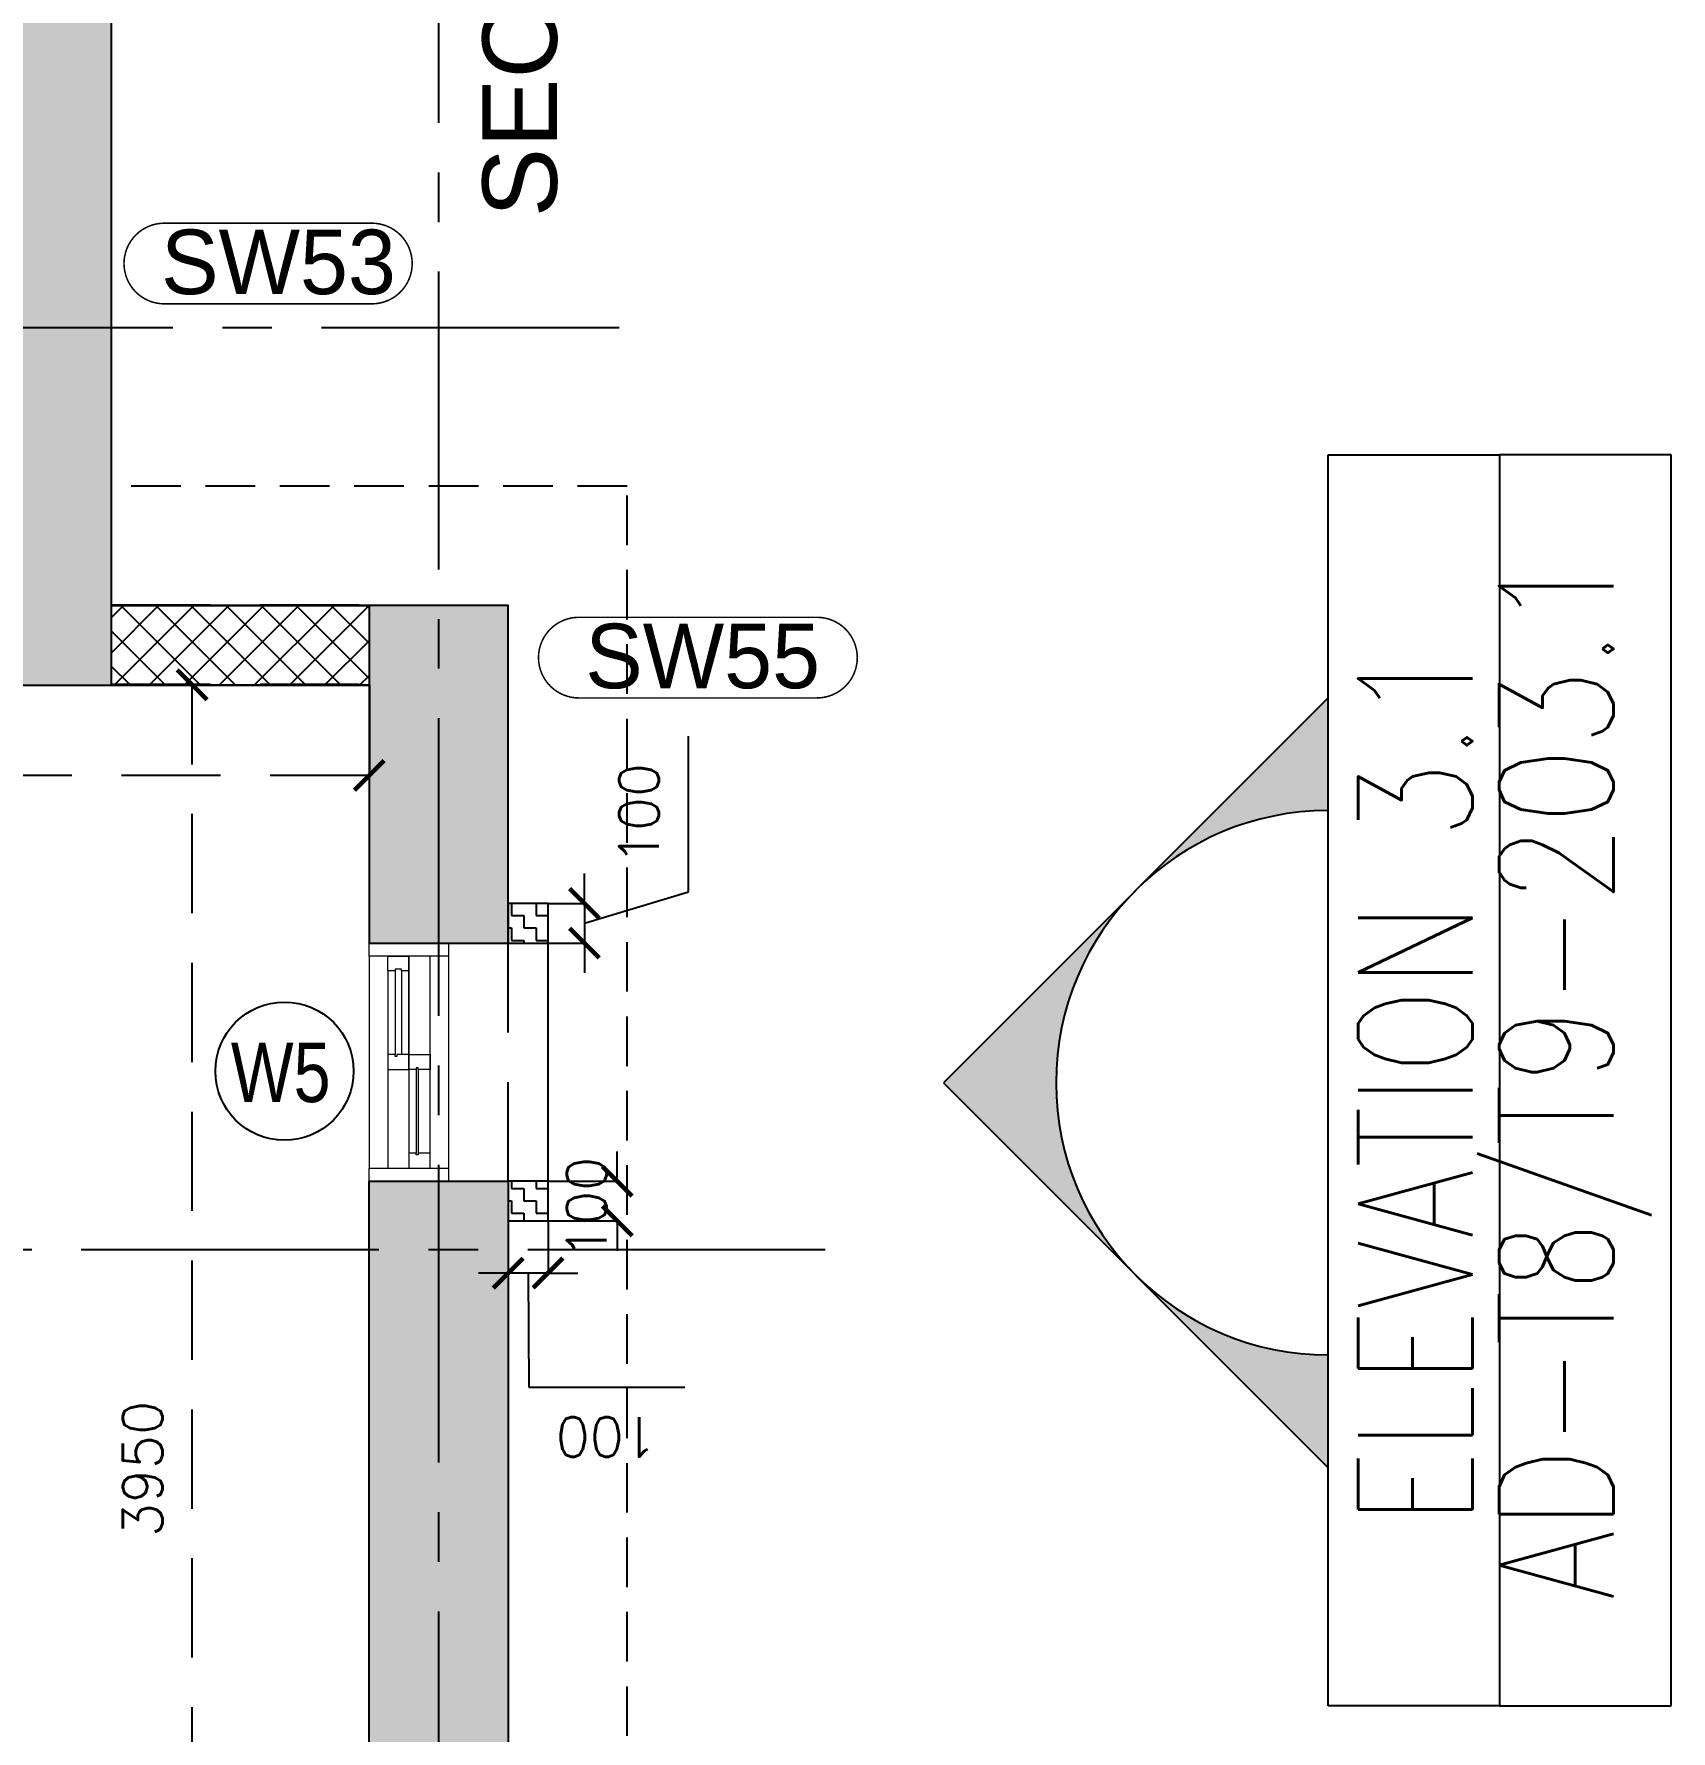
# Model space of a CAD drawing. Header units: millimetres. Extents: x 1167879 to 1231451, y -5731814 to -5645217.
# Drawn here: x 1215957 to 1220083, y -5726110 to -5721835 of the extents above; entities that cross this region are included whole.
import ezdxf
from ezdxf.enums import TextEntityAlignment as Align

# ---------------------------------------------------------------- set-up
doc = ezdxf.new("R2010")
doc.units = ezdxf.units.MM
doc.header["$LTSCALE"] = 1000
doc.header["$MEASUREMENT"] = 0
for name, pattern in [('2BHK-A - FRONT$0$AUDIT_D_120904163729-0', [0]), ('AUDIT_D_120904163729-0', [0]), ('T8(T9 IS SIMILAR) - 1st FLOOR ELEVATION$0$AUDIT_D_120904163729-0', [0]), ('T8(T9 IS SIMILAR) - 1st FLOOR ELEVATION$0$HIDDEN', [0.375, 0.25, -0.125]), ('T8(T9 IS SIMILAR) - DIMENSION & TEXTING$0$HIDDEN', [0.375, 0.25, -0.125]), ('T8(T9 IS SIMILAR) - TYPICAL FLOOR ELEVATION$0$AUDIT_D_120904163729-0', [0]), ('T8(T9 IS SIMILAR) - TYPICAL FLOOR ELEVATION$0$HIDDEN', [0.375, 0.25, -0.125]), ('T8(T9 IS SIMILAR)$0$$0$HIDDEN', [0.375, 0.25, -0.125]), ('T8_PROFILE SECTIONS$0$PHANTOM2', [1.25, 0.625, -0.125, 0.125, -0.125, 0.125, -0.125]), ('T8_REFUGE COLUMNS$0$CENTER2', [1.125, 0.75, -0.125, 0.125, -0.125])]:
    doc.linetypes.add(name, pattern=pattern)
doc.layers.get('0').update_dxf_attribs({"linetype": 'AUDIT_D_120904163729-0'})
for name, color, linetype in [('2BHK-A - FRONT$0$A-HATCH -160', 251, '2BHK-A - FRONT$0$AUDIT_D_120904163729-0'), ('A_dim', 1, 'Continuous'), ('T8(T9 IS SIMILAR) - 1st FLOOR ELEVATION$0$A-WALL-FEATURES', 6, 'T8(T9 IS SIMILAR) - 1st FLOOR ELEVATION$0$AUDIT_D_120904163729-0'), ('T8(T9 IS SIMILAR) - DIMENSION & TEXTING$0$A-DIMENSIONS', 2, 'T8(T9 IS SIMILAR) - DIMENSION & TEXTING$0$HIDDEN'), ('T8(T9 IS SIMILAR) - DIMENSION & TEXTING$0$a-window-no', 125, 'Continuous'), ('T8(T9 IS SIMILAR) - DIMENSION & TEXTING$0$T8_REFUGE COLUMNS$0$a-section line', 92, 'Continuous'), ('T8(T9 IS SIMILAR) - TYPICAL FLOOR ELEVATION$0$A-DIM', 1, 'T8(T9 IS SIMILAR) - TYPICAL FLOOR ELEVATION$0$AUDIT_D_120904163729-0'), ('T8(T9 IS SIMILAR) - TYPICAL FLOOR ELEVATION$0$A-WALL HATCH', 252, 'T8(T9 IS SIMILAR) - TYPICAL FLOOR ELEVATION$0$AUDIT_D_120904163729-0'), ('T8(T9 IS SIMILAR) - TYPICAL FLOOR ELEVATION$0$A-WALL-FEATURES', 6, 'T8(T9 IS SIMILAR) - TYPICAL FLOOR ELEVATION$0$AUDIT_D_120904163729-0'), ('T8(T9 IS SIMILAR)$0$$6$a-beam 2', 50, 'Continuous'), ('T8(T9 IS SIMILAR)$0$S-BEAM', 20, 'T8(T9 IS SIMILAR)$0$$0$HIDDEN'), ('T8_PROFILE SECTIONS$0$A-PROFILE SECTIONS', 81, 'T8_PROFILE SECTIONS$0$PHANTOM2'), ('T8_REFUGE COLUMNS$0$A-CENTERLINE', 193, 'T8_REFUGE COLUMNS$0$CENTER2'), ('T8_REFUGE COLUMNS$0$A-RCC COLS', 3, 'Continuous'), ('T8_TYPICAL COLUMNS$0$A-RCC COLS', 3, 'Continuous')]:
    doc.layers.add(name, color=color, linetype=linetype)
for name, color, linetype, lineweight in [('2BHK-A - FRONT$0$A-WALL- 160', 6, 'Continuous', 30), ('2BHK-A - FRONT$0$Window', 4, 'Continuous', 20), ('T8(T9 IS SIMILAR)$0$D&W', 8, 'Continuous', 25), ('T8_REFUGE COLUMNS$0$A-COLUMN NO size reduce', 81, 'Continuous', 25)]:
    doc.layers.add(name, color=color, linetype=linetype, lineweight=lineweight)
doc.layers.add('T8_REFUGE COLUMNS$0$COL-HATCH', color=7, linetype='Continuous', lineweight=25, true_color=0xa3a3a3)
doc.styles.add('T8(T9 IS SIMILAR) - DIMENSION & TEXTING$0$LODHA STANDERD', font='sanss___.ttf')
doc.styles.add('T8(T9 IS SIMILAR) - DIMENSION & TEXTING$0$Romans 1', font='romans.shx', dxfattribs={"height": 100})
doc.styles.add('T8(T9 IS SIMILAR) - DIMENSION & TEXTING$0$T8_REFUGE COLUMNS$0$TEXT1', font='simplex.shx', dxfattribs={"width": 0.8})
doc.styles.add('T8(T9 IS SIMILAR) - TYPICAL FLOOR ELEVATION$0$Romans 1', font='romans.shx', dxfattribs={"height": 100})
doc.styles.add('T8_PROFILE SECTIONS$0$arial', font='sanss___.ttf')
doc.styles.add('T8_REFUGE COLUMNS$0$STANDARD', font='GOTHIC.TTF')
doc.dimstyles.new('T8(T9 IS SIMILAR) - DIMENSION & TEXTING$0$ALPINE S', dxfattribs={"dimscale": 0, "dimtxt": 100, "dimasz": 75, "dimexe": 0, "dimexo": 0, "dimgap": 75, "dimtad": 1, "dimdec": 0, "dimzin": 0, "dimdsep": 46, "dimtxsty": 'T8(T9 IS SIMILAR) - DIMENSION & TEXTING$0$Romans 1', "dimblk": 'T8(T9 IS SIMILAR) - DIMENSION & TEXTING$0$_ArchTick', "dimcen": 0.09, "dimclrd": 256, "dimclre": 256, "dimclrt": 7, "dimadec": 0, "dimazin": 0, "dimtfac": 1, "dimtdec": 0, "dimtofl": 0, "dimtmove": 1, "dimatfit": 0, "dimldrblk": 'T8(T9 IS SIMILAR) - DIMENSION & TEXTING$0$_Open90', "dimfxl": 1, "dimtolj": 1, "dimtzin": 0, "dimarcsym": 0})
doc.dimstyles.new('T8(T9 IS SIMILAR) - TYPICAL FLOOR ELEVATION$0$ALPINE S', dxfattribs={"dimscale": 0, "dimtxt": 100, "dimasz": 75, "dimexe": 0, "dimexo": 0, "dimgap": 75, "dimtad": 1, "dimdec": 0, "dimzin": 0, "dimdsep": 46, "dimtxsty": 'T8(T9 IS SIMILAR) - TYPICAL FLOOR ELEVATION$0$Romans 1', "dimblk": 'T8(T9 IS SIMILAR) - TYPICAL FLOOR ELEVATION$0$_ArchTick', "dimcen": 0.09, "dimclrd": 256, "dimclre": 256, "dimclrt": 7, "dimadec": 0, "dimazin": 0, "dimtfac": 1, "dimtdec": 0, "dimtofl": 0, "dimtmove": 1, "dimatfit": 0, "dimldrblk": 'T8(T9 IS SIMILAR) - TYPICAL FLOOR ELEVATION$0$_Open90', "dimfxl": 1, "dimtolj": 1, "dimtzin": 0, "dimarcsym": 0})

# ---------------------------------------------------------------- blocks, each defined once
blk = doc.blocks.new('T8(T9 IS SIMILAR) - 1st FLOOR ELEVATION')
at = {"layer": 'T8(T9 IS SIMILAR) - 1st FLOOR ELEVATION$0$A-WALL-FEATURES', "color": 2, "linetype": 'T8(T9 IS SIMILAR) - 1st FLOOR ELEVATION$0$HIDDEN', "ltscale": 0.5}
blk.add_lwpolyline([(1213403.923836217, -5728184.613145608), (1217451.940019863, -5728184.674789917), (1217451.942248288, -5722974.027665386), (1216152.191388707, -5722974.027665387)], dxfattribs=at)
blk = doc.blocks.new('T8(T9 IS SIMILAR) - DIMENSION & TEXTING$0$WINDOW TAG')
at = {"layer": 'T8(T9 IS SIMILAR) - DIMENSION & TEXTING$0$a-window-no'}
blk.add_circle((0, 0), 174.0900956831736, dxfattribs=at)
at = {"layer": 'T8(T9 IS SIMILAR) - DIMENSION & TEXTING$0$a-window-no', "style": 'T8(T9 IS SIMILAR) - DIMENSION & TEXTING$0$LODHA STANDERD'}
blk.add_attdef('WINDOW', text='', height=150, dxfattribs=at).set_placement((11.34681474116587, 2.790841638110578), align=Align.MIDDLE_CENTER)
blk = doc.blocks.new('T8(T9 IS SIMILAR) - DIMENSION & TEXTING$0$_ArchTick')
at = {"color": 0, "linetype": 'ByBlock', "const_width": 0.15}
blk.add_lwpolyline([(-0.5, -0.5), (0.5, 0.5)], dxfattribs=at)
blk = doc.blocks.new('*D467')
at = {"layer": 'T8(T9 IS SIMILAR) - DIMENSION & TEXTING$0$A-DIMENSIONS', "linetype": 'T8(T9 IS SIMILAR) - DIMENSION & TEXTING$0$HIDDEN', "lineweight": -2, "transparency": 16777216}
for p, q in [((1216152.191388708, -5723474.384338683), (1216355.803454584, -5723474.384338683)), ((1216223.798399732, -5727424.643988041), (1216355.803454584, -5727424.643988041))]:
    blk.add_line(p, q, dxfattribs=at)
at = {"layer": 'T8(T9 IS SIMILAR) - DIMENSION & TEXTING$0$A-DIMENSIONS', "lineweight": -2, "transparency": 16777216}
blk.add_line((1216355.803454584, -5727424.643988041), (1216355.803454584, -5723474.384338683), dxfattribs=at)
at = {"layer": 'T8(T9 IS SIMILAR) - DIMENSION & TEXTING$0$A-DIMENSIONS', "linetype": 'ByBlock', "lineweight": -2, "transparency": 16777216, "xscale": 75, "yscale": 75, "zscale": 75}
for p, rotation in [((1216355.803454584, -5723474.384338683), 90), ((1216355.803454584, -5727424.643988041), 270)]:
    blk.add_blockref('T8(T9 IS SIMILAR) - DIMENSION & TEXTING$0$_ArchTick', p, dxfattribs=dict(at, rotation=rotation))
at = {"layer": 'T8(T9 IS SIMILAR) - DIMENSION & TEXTING$0$A-DIMENSIONS', "color": 7, "linetype": 'ByBlock', "transparency": 16777216, "insert": (1216230.803454585, -5725449.514163362), "char_height": 100, "attachment_point": 5, "rotation": 90, "style": 'T8(T9 IS SIMILAR) - DIMENSION & TEXTING$0$Romans 1'}
blk.add_mtext('\\A1;3950', dxfattribs=at)
blk = doc.blocks.new('T8(T9 IS SIMILAR) - DIMENSION & TEXTING$0$_Open90')
at = {"color": 0, "linetype": 'ByBlock', "lineweight": -2}
for p, q in [((0, 0), (-1, 0)), ((-0.5, 0.5), (0, 0)), ((0, 0), (-0.5, -0.5))]:
    blk.add_line(p, q, dxfattribs=at)
blk = doc.blocks.new('*D468')
at = {"layer": 'T8(T9 IS SIMILAR) - DIMENSION & TEXTING$0$A-DIMENSIONS', "linetype": 'T8(T9 IS SIMILAR) - DIMENSION & TEXTING$0$HIDDEN', "lineweight": -2, "transparency": 16777216}
for p, q in [((1214202.191973625, -5723474.027685666), (1214202.191973625, -5723702.608268144)), ((1216802.264499908, -5723474.931173137), (1216802.264499908, -5723702.608268144))]:
    blk.add_line(p, q, dxfattribs=at)
at = {"layer": 'T8(T9 IS SIMILAR) - DIMENSION & TEXTING$0$A-DIMENSIONS', "lineweight": -2, "transparency": 16777216}
blk.add_line((1216802.264499908, -5723702.608268144), (1214202.191973625, -5723702.608268144), dxfattribs=at)
at = {"layer": 'T8(T9 IS SIMILAR) - DIMENSION & TEXTING$0$A-DIMENSIONS', "linetype": 'ByBlock', "lineweight": -2, "transparency": 16777216, "xscale": 75, "yscale": 75, "zscale": 75, "rotation": 180}
blk.add_blockref('T8(T9 IS SIMILAR) - DIMENSION & TEXTING$0$_ArchTick', (1214202.191973625, -5723702.608268144), dxfattribs=at)
at = {"layer": 'T8(T9 IS SIMILAR) - DIMENSION & TEXTING$0$A-DIMENSIONS', "linetype": 'ByBlock', "lineweight": -2, "transparency": 16777216, "xscale": 75, "yscale": 75, "zscale": 75}
blk.add_blockref('T8(T9 IS SIMILAR) - DIMENSION & TEXTING$0$_ArchTick', (1216802.264499908, -5723702.608268144), dxfattribs=at)
at = {"layer": 'T8(T9 IS SIMILAR) - DIMENSION & TEXTING$0$A-DIMENSIONS', "color": 7, "linetype": 'ByBlock', "transparency": 16777216, "insert": (1215502.228236767, -5723577.608268144), "char_height": 100, "attachment_point": 5, "style": 'T8(T9 IS SIMILAR) - DIMENSION & TEXTING$0$Romans 1'}
blk.add_mtext('\\A1;2600', dxfattribs=at)
blk = doc.blocks.new('T8_REFUGE COLUMNS')
at = {"layer": 'T8_REFUGE COLUMNS$0$COL-HATCH', "linetype": 'ByBlock'}
h = blk.add_hatch(color=256, dxfattribs=at)
h.dxf.hatch_style = 1
h.paths.add_polyline_path([(1215902.069074492, -5723474.863638669), (1216152.069074492, -5723474.863638669), (1216152.069074492, -5721674.863253403), (1215902.069074492, -5721674.863253403)])
h = blk.add_hatch(color=256, dxfattribs=at)
h.dxf.hatch_style = 1
h.paths.add_polyline_path([(1216802.069074492, -5724124.863883417), (1217152.069074492, -5724124.863883417), (1217152.069074492, -5723274.863253403), (1216802.069074492, -5723274.863253403)])
h = blk.add_hatch(color=256, dxfattribs=at)
h.dxf.hatch_style = 1
h.paths.add_polyline_path([(1217152.069074492, -5726519.859366556), (1216802.069074492, -5726519.859366556), (1216802.069074492, -5724724.863253403), (1217152.069074492, -5724724.863253403)])
at = {"layer": 'T8_REFUGE COLUMNS$0$A-CENTERLINE'}
for p, q in [((1216977.069084531, -5728808.541404216), (1216977.069084531, -5698299.636913834)), ((1217431.825082135, -5722574.863446036), (1182156.903157666, -5722574.863446036)), ((1217951.315823077, -5724897.361309979), (1182156.903157666, -5724897.361309979))]:
    blk.add_line(p, q, dxfattribs=at)
at = {"layer": 'T8_REFUGE COLUMNS$0$A-COLUMN NO size reduce', "linetype": 'ByBlock', "const_width": 3.9}
for points in [[(1216285.557442772, -5722514.633681736, -1), (1216285.557442772, -5722311.458970656), (1216808.670506601, -5722311.458970656, -1), (1216808.670506602, -5722514.633681738)], [(1217330.155076197, -5723507.379060685, -1), (1217330.155076199, -5723304.204349603), (1217930.355620046, -5723304.204349602, -1), (1217930.355620044, -5723507.379060685)]]:
    blk.add_lwpolyline(points, format="xyb", close=True, dxfattribs=at)
at = {"layer": 'T8_REFUGE COLUMNS$0$A-RCC COLS', "linetype": 'ByBlock'}
for points in [[(1215902.069074492, -5723474.863638669), (1216152.069074492, -5723474.863638669), (1216152.069074492, -5721674.863253403), (1215902.069074492, -5721674.863253403)], [(1216802.069074492, -5724124.863883417), (1217152.069074492, -5724124.863883417), (1217152.069074492, -5723274.863253403), (1216802.069074492, -5723274.863253403)], [(1217152.069074492, -5726519.859366556), (1216802.069074492, -5726519.859366556), (1216802.069074492, -5724724.863253403), (1217152.069074492, -5724724.863253403)]]:
    blk.add_lwpolyline(points, close=True, dxfattribs=at)
at = {"layer": 'T8_REFUGE COLUMNS$0$A-COLUMN NO size reduce', "linetype": 'ByBlock', "char_height": 162.5, "attachment_point": 1, "style": 'T8_REFUGE COLUMNS$0$STANDARD'}
for s, insert in [('SW53', (1216277.434196866, -5722327.708970656)), ('SW55', (1217346.405076198, -5723320.454349604))]:
    blk.add_mtext_dynamic_manual_height_columns(s, width=444.6849770843983, gutter_width=500, heights=[0], dxfattribs=dict(at, insert=insert))
blk = doc.blocks.new('T8_TYPICAL COLUMNS')
at = {"layer": 'T8_TYPICAL COLUMNS$0$A-RCC COLS', "linetype": 'ByBlock'}
blk.add_blockref('T8_REFUGE COLUMNS', (0, 0), dxfattribs=at)
blk = doc.blocks.new('2BHK-A - FRONT$0$1500-flat-1-flat-1')
at = {"layer": '2BHK-A - FRONT$0$Window', "color": 1, "lineweight": 13}
for p, q in [((5694378.815488767, 1149675.607514798), (5694378.815108042, 1149141.603627951, -1.245012984637178e-09)), ((5694425.488441375, 1149179.103627951, -1.245017357293244e-09), (5694425.489713932, 1149675.607514798)), ((5694478.815042851, 1149427.355316401), (5694478.815488768, 1149675.607514798)), ((5694578.813578997, 1149675.607514798), (5694578.815108042, 1149141.603627951, -1.24502172994931e-09)), ((5694478.815247437, 1149638.10748181), (5694478.814801521, 1149427.355283413)), ((5694532.162134417, 1149638.107544674), (5694532.16086186, 1149141.603627951, -1.245017357293244e-09)), ((5694478.81613927, 1149457.04460192), (5694478.814866712, 1149141.603594963, -1.245017357293244e-09)), ((5694378.815934683, 1149389.855316401), (5694378.815108042, 1149179.103627951, -1.245012984637178e-09)), ((5694478.815934683, 1149389.855316401), (5694478.815108042, 1149179.103627951, -1.245017357293244e-09))]:
    blk.add_line(p, q, dxfattribs=at)
at = {"layer": '2BHK-A - FRONT$0$Window', "color": 5, "lineweight": 13}
for p, q in [((5694497.398580771, 1149638.10748181), (5694497.398134855, 1149427.355283413)), ((5694513.578580771, 1149638.10748181), (5694513.578134854, 1149427.355283413)), ((5694455.732601349, 1149389.855316401), (5694455.731774708, 1149179.103627951, -1.245017357293244e-09)), ((5694460.232601349, 1149389.855316401), (5694460.231774708, 1149179.103627951, -1.245017357293244e-09))]:
    blk.add_line(p, q, dxfattribs=at)
at = {"layer": '2BHK-A - FRONT$0$Window', "color": 4, "lineweight": 13}
for points in [[(5694378.815488767, 1149708.607514798), (5694378.815488767, 1149675.607514798), (5694578.815488767, 1149675.607514798), (5694578.815488767, 1149708.607514798)], [(5694513.578801084, 1149638.107544674), (5694532.162134417, 1149638.107544674), (5694532.162134417, 1149675.607544674), (5694478.815467751, 1149675.607544674), (5694478.815467751, 1149638.107544674), (5694497.398801085, 1149638.107544674), (5694497.398801085, 1149642.607544674), (5694513.578801084, 1149642.607544674)], [(5694460.232601349, 1149389.855316401), (5694478.815934683, 1149389.855316401), (5694478.815934683, 1149427.355316401), (5694425.489268016, 1149427.355316401), (5694425.489268016, 1149389.855316401), (5694455.732601349, 1149389.855316401), (5694455.732601349, 1149394.355316401), (5694460.232601349, 1149394.355316401)], [(5694513.578084238, 1149427.355571374), (5694532.161417572, 1149427.355571374), (5694532.161417572, 1149389.855571374), (5694478.834750904, 1149389.855571374), (5694478.834750904, 1149427.355571374), (5694509.078084238, 1149427.355571374), (5694509.078084238, 1149422.855571374), (5694513.578084238, 1149422.855571374)], [(5694460.231774708, 1149179.103627951), (5694478.815108042, 1149179.103627951), (5694478.815108042, 1149141.603627951), (5694425.488441375, 1149141.603627951), (5694425.488441375, 1149179.103627951), (5694455.731774708, 1149179.103627951), (5694455.731774708, 1149174.603627951), (5694460.231774708, 1149174.603627951)], [(5694378.815108042, 1149141.603627951), (5694378.815108042, 1149108.603627951), (5694578.815108042, 1149108.603627951), (5694578.815108042, 1149141.603627951)]]:
    blk.add_lwpolyline(points, close=True, dxfattribs=at)
blk = doc.blocks.new('2BHK-A - FRONT')
at = {"layer": '2BHK-A - FRONT$0$A-HATCH -160', "linetype": 'ByBlock'}
h = blk.add_hatch(dxfattribs=at)
h.set_pattern_fill('ANSI37', color=256, scale=500)
h.set_pattern_definition([(45, (0, 0), (-44.19417382415921, 44.19417382415922), []), (135, (0, 0), (-44.19417382415922, -44.19417382415921), [])])
h.paths.add_polyline_path([(1141249.498052857, -5727584.835332616), (1141049.48615181, -5727584.83532524), (1141049.48615181, -5726519.503095115), (1141249.498052857, -5726519.503102491)])
h.paths.add_polyline_path([(1141249.493825057, -5723474.219022865), (1141899.211027135, -5723474.219022865), (1141899.211027135, -5723274.2186376), (1141249.493825057, -5723274.2186376)])
h.paths.add_polyline_path([(1147999.48615181, -5728684.219022865), (1148199.48615181, -5728684.219022865), (1148199.48615181, -5727609.768514666), (1147999.48615181, -5727609.768514666)])
at = {"layer": '2BHK-A - FRONT$0$A-WALL- 160', "linetype": 'ByBlock'}
for p, q in [((1141249.48615181, -5723274.575290613), (1141899.211027135, -5723274.574520119)), ((1141249.48615181, -5723474.574905395), (1141899.48615181, -5723474.574134533))]:
    blk.add_line(p, q, dxfattribs=at)
at = {"layer": '2BHK-A - FRONT$0$A-WALL- 160'}
blk.add_blockref('2BHK-A - FRONT$0$1500-flat-1-flat-1', (-4553329.001490943, -6873832.827167679), dxfattribs=at)
blk = doc.blocks.new('T8(T9 IS SIMILAR) - TYPICAL FLOOR ELEVATION$0$_ArchTick')
at = {"color": 0, "linetype": 'ByBlock', "const_width": 0.15}
blk.add_lwpolyline([(-0.5, -0.5), (0.5, 0.5)], dxfattribs=at)
blk = doc.blocks.new('*D742')
at = {"layer": 'T8(T9 IS SIMILAR) - TYPICAL FLOOR ELEVATION$0$A-DIM', "linetype": 'T8(T9 IS SIMILAR) - TYPICAL FLOOR ELEVATION$0$HIDDEN', "lineweight": -2, "transparency": 16777216}
for p, q in [((1217152.069077839, -5724824.866768057), (1217152.069077839, -5724956.215104254)), ((1217252.516782917, -5724824.866768057), (1217252.516782917, -5724956.215104254))]:
    blk.add_line(p, q, dxfattribs=at)
at = {"layer": 'T8(T9 IS SIMILAR) - TYPICAL FLOOR ELEVATION$0$A-DIM', "lineweight": -2, "transparency": 16777216}
for p, q in [((1217152.069077839, -5724956.215104254), (1217077.069077839, -5724956.215104254)), ((1217252.516782917, -5724956.215104254), (1217152.069077839, -5724956.215104254)), ((1217202.292930378, -5724956.215104254), (1217204.252999383, -5725243.715104254)), ((1217252.516782917, -5724956.215104254), (1217327.516782917, -5724956.215104254)), ((1217204.252999383, -5725243.715104254), (1217597.11014224, -5725243.715104254))]:
    blk.add_line(p, q, dxfattribs=at)
at = {"layer": 'T8(T9 IS SIMILAR) - TYPICAL FLOOR ELEVATION$0$A-DIM', "linetype": 'ByBlock', "lineweight": -2, "transparency": 16777216, "xscale": 75, "yscale": 75, "zscale": 75}
blk.add_blockref('T8(T9 IS SIMILAR) - TYPICAL FLOOR ELEVATION$0$_ArchTick', (1217152.069077839, -5724956.215104254), dxfattribs=at)
at = {"layer": 'T8(T9 IS SIMILAR) - TYPICAL FLOOR ELEVATION$0$A-DIM', "linetype": 'ByBlock', "lineweight": -2, "transparency": 16777216, "xscale": 75, "yscale": 75, "zscale": 75, "rotation": 180}
blk.add_blockref('T8(T9 IS SIMILAR) - TYPICAL FLOOR ELEVATION$0$_ArchTick', (1217252.516782917, -5724956.215104254), dxfattribs=at)
at = {"layer": 'T8(T9 IS SIMILAR) - TYPICAL FLOOR ELEVATION$0$A-DIM', "color": 7, "linetype": 'ByBlock', "transparency": 16777216, "insert": (1217400.681570811, -5725368.715104254), "char_height": 100, "attachment_point": 5, "rotation": 180, "style": 'T8(T9 IS SIMILAR) - TYPICAL FLOOR ELEVATION$0$Romans 1'}
blk.add_mtext('\\A1;100', dxfattribs=at)
blk = doc.blocks.new('T8(T9 IS SIMILAR) - TYPICAL FLOOR ELEVATION$0$_Open90')
at = {"color": 0, "linetype": 'ByBlock', "lineweight": -2}
for p, q in [((0, 0), (-1, 0)), ((-0.5, 0.5), (0, 0)), ((0, 0), (-0.5, -0.5))]:
    blk.add_line(p, q, dxfattribs=at)
blk = doc.blocks.new('*D743')
at = {"layer": 'T8(T9 IS SIMILAR) - TYPICAL FLOOR ELEVATION$0$A-DIM', "lineweight": -2, "transparency": 16777216}
for p, q in [((1217606.852710207, -5723996.114384519), (1217606.852710207, -5723603.257241662)), ((1217344.352710207, -5724024.864885623), (1217344.352710207, -5723949.864885623)), ((1217344.352710207, -5724074.864384519), (1217606.852710207, -5723996.114384519)), ((1217344.352710207, -5724024.864885623), (1217344.352710207, -5724124.863883416)), ((1217344.352710207, -5724124.863883416), (1217344.352710207, -5724199.863883416))]:
    blk.add_line(p, q, dxfattribs=at)
at = {"layer": 'T8(T9 IS SIMILAR) - TYPICAL FLOOR ELEVATION$0$A-DIM', "linetype": 'T8(T9 IS SIMILAR) - TYPICAL FLOOR ELEVATION$0$HIDDEN', "lineweight": -2, "transparency": 16777216}
for p, q in [((1217252.516782916, -5724024.864885623), (1217344.352710207, -5724024.864885623)), ((1217252.516782916, -5724124.863883416), (1217344.352710207, -5724124.863883416))]:
    blk.add_line(p, q, dxfattribs=at)
at = {"layer": 'T8(T9 IS SIMILAR) - TYPICAL FLOOR ELEVATION$0$A-DIM', "linetype": 'ByBlock', "lineweight": -2, "transparency": 16777216, "xscale": 75, "yscale": 75, "zscale": 75}
for p, rotation in [((1217344.352710207, -5724024.864885623), 270), ((1217344.352710207, -5724124.863883416), 90)]:
    blk.add_blockref('T8(T9 IS SIMILAR) - TYPICAL FLOOR ELEVATION$0$_ArchTick', p, dxfattribs=dict(at, rotation=rotation))
at = {"layer": 'T8(T9 IS SIMILAR) - TYPICAL FLOOR ELEVATION$0$A-DIM', "color": 7, "linetype": 'ByBlock', "transparency": 16777216, "insert": (1217481.852710207, -5723799.685813091), "char_height": 100, "attachment_point": 5, "rotation": 90.00000000000001, "style": 'T8(T9 IS SIMILAR) - TYPICAL FLOOR ELEVATION$0$Romans 1'}
blk.add_mtext('\\A1;100', dxfattribs=at)
blk = doc.blocks.new('*D749')
at = {"layer": 'T8(T9 IS SIMILAR) - TYPICAL FLOOR ELEVATION$0$A-DIM', "lineweight": -2, "transparency": 16777216}
for p, q in [((1217427.110973519, -5724724.867770263), (1217427.110973519, -5724649.867770263)), ((1217427.110973519, -5724824.866768057), (1217427.110973519, -5724899.866768057))]:
    blk.add_line(p, q, dxfattribs=at)
at = {"layer": 'T8(T9 IS SIMILAR) - TYPICAL FLOOR ELEVATION$0$A-DIM', "linetype": 'T8(T9 IS SIMILAR) - TYPICAL FLOOR ELEVATION$0$HIDDEN', "lineweight": -2, "transparency": 16777216}
for p, q in [((1217252.516782916, -5724724.867770263), (1217427.110973519, -5724724.867770263)), ((1217252.516782916, -5724824.866768057), (1217427.110973519, -5724824.866768057))]:
    blk.add_line(p, q, dxfattribs=at)
at = {"layer": 'T8(T9 IS SIMILAR) - TYPICAL FLOOR ELEVATION$0$A-DIM', "linetype": 'ByBlock', "lineweight": -2, "transparency": 16777216, "xscale": 75, "yscale": 75, "zscale": 75}
for p, rotation in [((1217427.110973519, -5724724.867770263), 270), ((1217427.110973519, -5724824.866768057), 90)]:
    blk.add_blockref('T8(T9 IS SIMILAR) - TYPICAL FLOOR ELEVATION$0$_ArchTick', p, dxfattribs=dict(at, rotation=rotation))
at = {"layer": 'T8(T9 IS SIMILAR) - TYPICAL FLOOR ELEVATION$0$A-DIM', "color": 7, "linetype": 'ByBlock', "transparency": 16777216, "insert": (1217349.809855649, -5724791.966243819), "char_height": 100, "attachment_point": 5, "rotation": 90, "style": 'T8(T9 IS SIMILAR) - TYPICAL FLOOR ELEVATION$0$Romans 1'}
blk.add_mtext('\\A1;100', dxfattribs=at)
blk = doc.blocks.new('PROFILE SECTION LINE T9')
at = {"layer": 'T8_PROFILE SECTIONS$0$A-PROFILE SECTIONS', "linetype": 'ByBlock', "insert": (31369.22049204912, -9909.484488980845, 0.02432551863291288), "char_height": 187.5, "attachment_point": 3, "rotation": 90, "style": 'T8_PROFILE SECTIONS$0$arial'}
blk.add_mtext_dynamic_manual_height_columns('SEC-8', width=301.3344262428582, gutter_width=500, heights=[0], dxfattribs=at)
blk = doc.blocks.new('T8(T9 IS SIMILAR) - DIMENSION & TEXTING')
at = {"layer": 'T8(T9 IS SIMILAR) - DIMENSION & TEXTING$0$T8_REFUGE COLUMNS$0$a-section line', "extrusion": (1.108003958524235e-09, 6.496915289440713e-15, 1)}
h = blk.add_hatch(color=8, dxfattribs=at)
edge = h.paths.add_edge_path()
edge.add_line((1219218.770049977, -5723790.857694784), (1219218.770049971, -5723506.790033649))
edge.add_line((1219218.770049972, -5723506.790033649), (1218248.902388755, -5724476.657694888))
edge.add_line((1218248.902388754, -5724476.657694889), (1219218.770049986, -5725446.525356094))
edge.add_line((1219218.770049988, -5725446.525356093), (1219218.770049982, -5725162.457694958))
edge.add_ellipse((1219218.770049979, -5724476.657694872), major_axis=(-484.9338306081196, -484.9338306178915), ratio=0.9999999999999926, start_angle=-134.99999999999972, end_angle=45.00000000000023, ccw=False)
at = {"layer": 'T8(T9 IS SIMILAR) - DIMENSION & TEXTING$0$T8_REFUGE COLUMNS$0$a-section line', "linetype": 'Continuous'}
for p, q in [((1219218.770049925, -5722894.971044756, 0.4895635743047791), (1219650.77004999, -5722894.971044742, 0.4895630956602489)), ((1219218.770050106, -5726046.037009833, 0.4895635743178416), (1219218.770049925, -5722894.971044756, 0.4895635743047791)), ((1220082.770050057, -5722894.971044729, 0.4895626170158123), (1219650.77004999, -5722894.971044742, 0.4895630956602489)), ((1219650.77004999, -5722894.971044742, 0.4895630956602489), (1219650.770050178, -5726046.037009785, 0.4895630955996307)), ((1219650.77004999, -5722894.971044742, 0.4895630956602489), (1219650.770050178, -5726046.037009785, 0.4895630955996307)), ((1220082.770050242, -5726046.03700977, 0.4895626169551025), (1220082.770050057, -5722894.971044729, 0.4895626170158123)), ((1219218.770049921, -5723506.790033538, 0.4895635743160222), (1218248.90238871, -5724476.657694779, 0.4895646488850018)), ((1220082.770050106, -5723790.857694654, 0.4895626169888567), (1220082.770050098, -5723506.790033508, 0.4895626170120715)), ((1218248.90238871, -5724476.657694779, 0.4895646488850018), (1219218.770049947, -5725446.525356005, 0.4895635743224774)), ((1219650.770050178, -5726046.037009785, 0.4895630955996307), (1219218.770050106, -5726046.037009833, 0.4895635743178416)), ((1219650.770050178, -5726046.037009785, 0.4895630955996307), (1220082.770050242, -5726046.03700977, 0.4895626169551025))]:
    blk.add_line(p, q, dxfattribs=at)
at = {"layer": 'T8(T9 IS SIMILAR) - DIMENSION & TEXTING$0$T8_REFUGE COLUMNS$0$a-section line', "extrusion": (1.108003958448512e-09, 6.49697785892996e-15, 1)}
blk.add_ellipse((1219218.770049931, -5724476.657694753, 0.4895635743220299), major_axis=(-484.933830608124, -484.9338306178948, 5.373117545037624e-07), ratio=0.9999999999999875, start_param=3.926990816987248, end_param=7.068583470577041, dxfattribs=at)
at = {"layer": 'T8(T9 IS SIMILAR) - DIMENSION & TEXTING$0$T8_REFUGE COLUMNS$0$a-section line', "linetype": 'Continuous', "extrusion": (1.108003958458097e-09, 6.496949109750782e-15, 0.9999999999999998)}
blk.add_ellipse((1219218.770049931, -5724476.657694753, 0.4895635743220299), major_axis=(-484.9338306178886, 484.9338306081182, 5.373054533244497e-07), ratio=0.9999999999999856, start_param=5.497787143782131, end_param=8.639379797371923, dxfattribs=at)
at = {"layer": 'T8(T9 IS SIMILAR) - DIMENSION & TEXTING$0$a-window-no'}
ref = blk.add_blockref('T8(T9 IS SIMILAR) - DIMENSION & TEXTING$0$WINDOW TAG', (1216588.475028663, -5724447.621062467), dxfattribs=dict(at, rotation=180))
ref.add_attrib('WINDOW', 'W5', dxfattribs={"height": 150, "style": 'T8(T9 IS SIMILAR) - DIMENSION & TEXTING$0$LODHA STANDERD', "width": 0.8}).set_placement((1216578.93891351, -5724450.411904103), align=Align.MIDDLE_CENTER)
at = {"layer": 'T8(T9 IS SIMILAR) - DIMENSION & TEXTING$0$T8_REFUGE COLUMNS$0$a-section line', "extrusion": (1.108003958470505e-09, -6.496870584158025e-15, 1), "char_height": 288.0000000000001, "width": 3463.413954958071, "attachment_point": 5, "style": 'T8(T9 IS SIMILAR) - DIMENSION & TEXTING$0$T8_REFUGE COLUMNS$0$TEXT1'}
for s, insert, text_direction in [('AD-{\\W0.7;T8/}T9-203.1', (1219841.364840238, -5724458.85742993, 0.4895628528347704), (-5.798377871127395e-11, 1, 6.496934830414365e-15)), ('ELEVATION 3.1', (1219438.075702229, -5724480.638503998, 0.4895633312992967), (-5.798355667475089e-11, 1, 6.496934830168347e-15))]:
    blk.add_mtext(s, dxfattribs=dict(at, insert=insert, text_direction=text_direction))
at = {"layer": 'T8(T9 IS SIMILAR) - DIMENSION & TEXTING$0$A-DIMENSIONS', "linetype": 'ByBlock'}
for base, p1, p2, angle, picture, middle in [((1216355.803454584, -5723474.384338683), (1216223.798399732, -5727424.643988041), (1216152.191388708, -5723474.384338683, -0.7424112093168231), 90, '*D467', (1216230.803454585, -5725449.514163362)), ((1214202.191973625, -5723702.608268144), (1216802.264499908, -5723474.931173137), (1214202.191973625, -5723474.027685666), 180, '*D468', (1215502.228236767, -5723577.608268144))]:
    dim = blk.add_linear_dim(base=base, p1=p1, p2=p2, angle=angle, dimstyle='T8(T9 IS SIMILAR) - DIMENSION & TEXTING$0$ALPINE S', override={"dimscale": 1, "dimfxl": 5, "dimarcsym": 1}, dxfattribs=at)
    dim.commit()
    dim.dimension.update_dxf_attribs({"geometry": picture, "text_midpoint": middle})
blk = doc.blocks.new('T8(T9 IS SIMILAR) - TYPICAL FLOOR ELEVATION')
at = {"layer": 'T8(T9 IS SIMILAR) - TYPICAL FLOOR ELEVATION$0$A-WALL HATCH', "linetype": 'ByBlock'}
h = blk.add_hatch(dxfattribs=at)
h.set_pattern_fill('ZIGZAG', color=256, scale=250)
h.set_pattern_definition([(270, (1236691.369347741, -5731055.582274896), (31.24999999999999, -31.25000000000001), [31.25, -31.25]), (0, (1236691.369347741, -5731086.832274896), (31.25000000000001, 31.24999999999999), [31.25, -31.25])])
h.paths.add_polyline_path([(1217152.069077838, -5724024.864885624), (1217152.069077838, -5724124.863883417), (1217252.516782916, -5724124.863883416), (1217252.516782916, -5724024.864885623)])
h.paths.add_polyline_path([(1217152.069077838, -5724724.867770264), (1217152.069077838, -5724824.866768057), (1217252.516782916, -5724824.866768057), (1217252.516782916, -5724724.867770263)])
at = {"layer": 'T8(T9 IS SIMILAR) - TYPICAL FLOOR ELEVATION$0$A-WALL-FEATURES', "color": 8, "linetype": 'T8(T9 IS SIMILAR) - TYPICAL FLOOR ELEVATION$0$HIDDEN'}
blk.add_line((1217152.069077838, -5724724.867770264), (1217152.069077838, -5724124.863883417), dxfattribs=at)
at = {"layer": 'T8(T9 IS SIMILAR) - TYPICAL FLOOR ELEVATION$0$A-WALL-FEATURES', "color": 8}
blk.add_line((1217252.516783093, -5724724.867770263), (1217252.516783093, -5724124.863883416), dxfattribs=at)
at = {"layer": 'T8(T9 IS SIMILAR) - TYPICAL FLOOR ELEVATION$0$A-WALL-FEATURES', "linetype": 'ByBlock'}
for points in [[(1217152.069077838, -5724024.864885624), (1217152.069077838, -5724124.863883417), (1217252.516782916, -5724124.863883416), (1217252.516782916, -5724024.864885623)], [(1217152.069077838, -5724724.867770264), (1217152.069077838, -5724824.866768057), (1217252.516782916, -5724824.866768057), (1217252.516782916, -5724724.867770263)]]:
    blk.add_lwpolyline(points, close=True, dxfattribs=at)
at = {"layer": 'T8(T9 IS SIMILAR) - TYPICAL FLOOR ELEVATION$0$A-DIM', "linetype": 'ByBlock'}
dim = blk.add_linear_dim(base=(1217344.352710207, -5724124.863883416), p1=(1217252.516782916, -5724024.864885623), p2=(1217252.516782916, -5724124.863883416), angle=90, dimstyle='T8(T9 IS SIMILAR) - TYPICAL FLOOR ELEVATION$0$ALPINE S', override={"dimscale": 1, "dimfxl": 5, "dimarcsym": 1}, dxfattribs=at)
dim.commit()
dim.dimension.update_dxf_attribs({"geometry": '*D743', "text_midpoint": (1217481.852710207, -5723921.114384519)})
for base, p1, p2, angle, picture, middle in [((1217427.110973519, -5724824.866768057), (1217252.516782916, -5724724.867770263), (1217252.516782916, -5724824.866768057), 90, '*D749', (1217474.809855649, -5724791.966243819)), ((1217152.069077838, -5724956.215104254), (1217252.516782916, -5724824.866768057), (1217152.069077838, -5724824.866768057), 180, '*D742', (1217279.252999383, -5725243.715104254))]:
    dim = blk.add_linear_dim(base=base, p1=p1, p2=p2, angle=angle, dimstyle='T8(T9 IS SIMILAR) - TYPICAL FLOOR ELEVATION$0$ALPINE S', override={"dimscale": 1, "dimfxl": 5, "dimarcsym": 1}, dxfattribs=at)
    dim.commit()
    dim.dimension.update_dxf_attribs({"geometry": picture, "text_midpoint": middle, "dimtype": 128})
blk = doc.blocks.new('T8(T9 IS SIMILAR)')
at = {"layer": 'T8(T9 IS SIMILAR)$0$D&W', "linetype": 'ByBlock', "xscale": -1}
blk.add_blockref('2BHK-A - FRONT', (2358051.750651717, -0.3562677530571818), dxfattribs=at)
at = {"layer": 'T8(T9 IS SIMILAR)$0$D&W', "linetype": 'ByBlock'}
blk.add_blockref('T8(T9 IS SIMILAR) - TYPICAL FLOOR ELEVATION', (1.862645149230957e-09, 0), dxfattribs=at)
blk.add_blockref('T8_TYPICAL COLUMNS', (1.862645149230957e-09, 0), dxfattribs=at)
at = {"layer": 'T8(T9 IS SIMILAR)$0$$6$a-beam 2', "linetype": 'ByBlock'}
blk.add_blockref('T8(T9 IS SIMILAR) - DIMENSION & TEXTING', (1.862645149230957e-09, 0), dxfattribs=at)
at = {"layer": 'T8(T9 IS SIMILAR)$0$S-BEAM'}
for p, q in [((1216151.977440639, -5723272.565418968, 0.04921229527976934), (1216802.31158857, -5723272.622506747, -0.02240105669000003)), ((1216151.959884181, -5723472.565418193, 0.04921229527976934), (1216802.294032111, -5723472.622505972, -0.02240105669000003))]:
    blk.add_line(p, q, dxfattribs=at)

msp = doc.modelspace()

# ---------------------------------------------------------------- block references
at = {"layer": 'A_dim', "linetype": 'ByBlock'}
msp.add_blockref('T8(T9 IS SIMILAR) - 1st FLOOR ELEVATION', (0, 0), dxfattribs=at)

# ---------------------------------------------------------------- next in the draw order: block references
at = {"linetype": 'ByBlock'}
msp.add_blockref('T8(T9 IS SIMILAR) - DIMENSION & TEXTING', (0, 0), dxfattribs=at)

# ---------------------------------------------------------------- next in the draw order: block references
msp.add_blockref('T8(T9 IS SIMILAR)', (0, 0), dxfattribs=at)

# ---------------------------------------------------------------- next in the draw order: block references
at = {"layer": 'T8_PROFILE SECTIONS$0$A-PROFILE SECTIONS', "linetype": 'ByBlock'}
msp.add_blockref('PROFILE SECTION LINE T9', (1185718.170276827, -5711615.764854527, -0.02432551863291288), dxfattribs=at)

doc.saveas('drawing.dxf')
